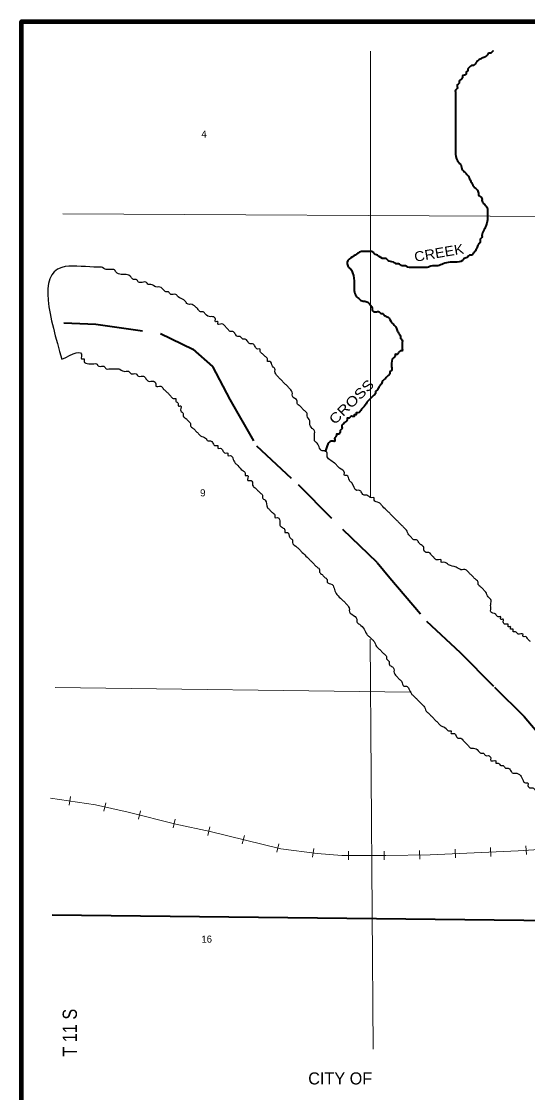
# Model space of a CAD drawing. Extents: x -10.92 to -6.99, y 1.69 to 5.62.
# Drawn here: x -10.917 to -9.85, y 3.356 to 5.616 of the extents above; entities that cross this region are included whole.
import ezdxf
from ezdxf.enums import TextEntityAlignment as Align

# ---------------------------------------------------------------- set-up
doc = ezdxf.new("R2010")
doc.units = 0
doc.header["$LTSCALE"] = 0.0075
doc.linetypes.add('DOT_DASHED', pattern=[7.7, 5, -1.2, 0.3, -1.2])
for name, color, linetype, lineweight in [('14', 7, 'Continuous', 35), ('15', 7, 'Continuous', 13), ('17', 7, 'Continuous', 13), ('2', 7, 'DOT_DASHED', 35), ('25', 7, 'Continuous', 25), ('48', 7, 'Continuous', 106), ('51', 7, 'Continuous', 13)]:
    doc.layers.add(name, color=color, linetype=linetype, lineweight=lineweight)
for name, color, linetype in [('29', 7, 'Continuous'), ('45', 7, 'Continuous'), ('46', 7, 'Continuous')]:
    doc.layers.add(name, color=color, linetype=linetype)

msp = doc.modelspace()

# ---------------------------------------------------------------- linework, layer by layer
at = {"layer": '14'}
msp.add_line((-9.182576, 3.710985), (-10.852462, 3.729924), dxfattribs=at)
at = {"layer": '15'}
for p, q in [((-10.181439, 4.612311), (-10.180871, 5.553409)), ((-9.208333, 5.201515), (-10.830303, 5.210227)), ((-10.182008, 4.312689), (-10.175568, 3.447159)), ((-10.097348, 4.201136), (-10.846212, 4.210795))]:
    msp.add_line(p, q, dxfattribs=at)
at = {"layer": '17'}
for p, q in [((-10.813826, 3.980303), (-10.816477, 3.962121)), ((-10.739205, 3.967424), (-10.743371, 3.949432)), ((-10.666098, 3.950379), (-10.670455, 3.932576)), ((-10.593182, 3.932576), (-10.597538, 3.914583)), ((-10.520076, 3.916667), (-10.524053, 3.898674)), ((-10.44697, 3.898674), (-10.451515, 3.880871)), ((-10.374242, 3.880871), (-10.378598, 3.863068)), ((-10.300947, 3.870644), (-10.303409, 3.852462)), ((-10.227462, 3.86553), (-10.227462, 3.847159)), ((-10.152462, 3.86553), (-10.152462, 3.847159)), ((-10.077652, 3.866477), (-10.077273, 3.848106)), ((-10.002841, 3.869318), (-10.002083, 3.850947)), ((-9.92803, 3.872727), (-9.927083, 3.854356)), ((-9.85322, 3.876515), (-9.852083, 3.858144))]:
    msp.add_line(p, q, dxfattribs=at)
for points in [[(-9.186553, 3.822917), (-9.236364, 3.841477), (-9.304735, 3.861364), (-9.382386, 3.878409), (-9.447348, 3.885417), (-9.513447, 3.88447), (-9.592424, 3.882197), (-9.694697, 3.877273), (-9.869508, 3.866098), (-10.055682, 3.857576), (-10.148674, 3.85625), (-10.241856, 3.85625), (-10.293939, 3.860417), (-10.370076, 3.870265), (-10.519508, 3.907008), (-10.591477, 3.922538), (-10.692424, 3.947348), (-10.761553, 3.962879), (-10.855871, 3.977462)], [(-9.19678, 3.826705), (-9.236364, 3.841477), (-9.304735, 3.861364), (-9.382386, 3.878409), (-9.447348, 3.885417), (-9.513447, 3.88447), (-9.592424, 3.882197), (-9.694697, 3.877273), (-9.869508, 3.866098), (-10.055682, 3.857576), (-10.148674, 3.85625), (-10.241856, 3.85625), (-10.293939, 3.860417), (-10.370076, 3.870265), (-10.519508, 3.907008), (-10.591477, 3.922538), (-10.692424, 3.947348), (-10.761553, 3.962879), (-10.855871, 3.977462)]]:
    msp.add_lwpolyline(points, dxfattribs=at)
at = {"layer": '2'}
msp.add_lwpolyline([(-10.827841, 4.980114), (-10.760795, 4.977462), (-10.623864, 4.957765), (-10.556061, 4.924811), (-10.514773, 4.888258), (-10.477652, 4.818182), (-10.421591, 4.720455), (-10.333712, 4.639015), (-10.239962, 4.544697), (-10.167235, 4.474621), (-10.140341, 4.442235), (-10.063258, 4.350947), (-9.992235, 4.28447), (-9.919697, 4.211174), (-9.857008, 4.149811), (-9.814015, 4.099053), (-9.776136, 4.066477), (-9.722159, 4.042614), (-9.670265, 4.019886), (-9.590909, 4.005303), (-9.199053, 3.997159)], dxfattribs=at)
at = {"layer": '25', "lineweight": 35}
for points in [[(-9.921591, 5.553409), (-9.923485, 5.553409), (-9.927273, 5.549621), (-9.931061, 5.549621), (-9.934659, 5.546023), (-9.938447, 5.542235), (-9.946023, 5.538447), (-9.953409, 5.534659), (-9.957197, 5.531061), (-9.964583, 5.523485), (-9.968371, 5.523485), (-9.972159, 5.519697), (-9.975947, 5.516098), (-9.975947, 5.512311), (-9.979545, 5.508523), (-9.979545, 5.504735), (-9.987121, 5.501136), (-9.987121, 5.497348), (-9.990909, 5.493561), (-9.994508, 5.489773), (-9.994508, 5.485985), (-9.998295, 5.482386), (-9.998295, 5.478598), (-9.998295, 5.474811), (-10.002083, 5.471023), (-10.002083, 5.467424), (-10.002083, 5.463636), (-10.002083, 5.459848), (-10.002083, 5.456061), (-10.002083, 5.452462), (-10.002083, 5.448674), (-10.002083, 5.441098), (-10.002083, 5.4375), (-10.002083, 5.429924), (-10.002083, 5.422538), (-10.002083, 5.41875), (-10.002083, 5.411174), (-10.002083, 5.407576), (-10.002083, 5.403788), (-10.002083, 5.396212), (-10.002083, 5.392614), (-10.002083, 5.388826), (-10.002083, 5.38125), (-10.002083, 5.377652), (-10.002083, 5.370076), (-10.002083, 5.362689), (-10.002083, 5.358902), (-10.002083, 5.351326), (-10.002083, 5.347727), (-10.002083, 5.343939), (-10.002083, 5.340152), (-10.002083, 5.336364)], [(-10.002083, 5.336364), (-9.994508, 5.317803), (-9.990909, 5.314015), (-9.987121, 5.302841), (-9.983333, 5.299053), (-9.979545, 5.295265), (-9.975947, 5.291477), (-9.972159, 5.284091), (-9.968371, 5.276515), (-9.960985, 5.265341), (-9.957197, 5.261553), (-9.953409, 5.254167), (-9.953409, 5.250379), (-9.946023, 5.242803), (-9.946023, 5.239205), (-9.942235, 5.231629), (-9.938447, 5.227841), (-9.934659, 5.220455), (-9.934659, 5.216667), (-9.934659, 5.212879), (-9.934659, 5.20928), (-9.934659, 5.205492), (-9.934659, 5.201705), (-9.934659, 5.197917), (-9.938447, 5.182955), (-9.942235, 5.175568), (-9.946023, 5.164394), (-9.946023, 5.160606), (-9.949621, 5.156818), (-9.949621, 5.15303), (-9.953409, 5.145644), (-9.957197, 5.138068), (-9.960985, 5.130682), (-9.964583, 5.126894), (-9.968371, 5.123106), (-9.972159, 5.123106), (-9.975947, 5.119508), (-9.983333, 5.11572), (-9.987121, 5.111932), (-10.002083, 5.108144), (-10.005871, 5.108144), (-10.013258, 5.108144), (-10.02822, 5.104545), (-10.039394, 5.100758), (-10.04697, 5.100758), (-10.050758, 5.100758), (-10.061932, 5.09697), (-10.06572, 5.09697), (-10.069318, 5.09697), (-10.073106, 5.09697), (-10.076894, 5.09697), (-10.080682, 5.09697), (-10.088068, 5.09697), (-10.091856, 5.09697), (-10.095644, 5.09697), (-10.099242, 5.09697), (-10.110606, 5.100758), (-10.114205, 5.100758), (-10.12178, 5.104545), (-10.125568, 5.104545), (-10.132955, 5.108144), (-10.144129, 5.111932), (-10.147917, 5.11572), (-10.151705, 5.11572), (-10.166667, 5.123106)], [(-10.166667, 5.123106), (-10.174053, 5.126894), (-10.177841, 5.130682), (-10.181629, 5.130682), (-10.185417, 5.130682), (-10.189015, 5.130682), (-10.192803, 5.130682), (-10.196591, 5.130682), (-10.200379, 5.130682), (-10.207765, 5.126894), (-10.218939, 5.119508), (-10.230303, 5.108144), (-10.230303, 5.104545), (-10.226515, 5.09697), (-10.222727, 5.093182), (-10.218939, 5.085795), (-10.215341, 5.063258), (-10.215341, 5.048295), (-10.211553, 5.037121), (-10.207765, 5.033333), (-10.203977, 5.029545), (-10.196591, 5.025947), (-10.192803, 5.025947), (-10.185417, 5.022159), (-10.181629, 5.018371), (-10.177841, 5.010985), (-10.177841, 5.007197), (-10.170455, 5.003409), (-10.162879, 5.003409), (-10.159091, 4.999621), (-10.155492, 4.999621), (-10.151705, 4.996023), (-10.144129, 4.992235), (-10.136742, 4.981061), (-10.129167, 4.973485), (-10.125568, 4.966098), (-10.12178, 4.958523), (-10.117992, 4.951136), (-10.117992, 4.947348), (-10.114205, 4.943561), (-10.114205, 4.939773), (-10.114205, 4.936174), (-10.114205, 4.932386), (-10.114205, 4.928598), (-10.114205, 4.924811), (-10.114205, 4.921212), (-10.117992, 4.921212), (-10.12178, 4.917424), (-10.125568, 4.913636), (-10.129167, 4.913636), (-10.129167, 4.909848), (-10.132955, 4.90625), (-10.136742, 4.891288), (-10.136742, 4.8875), (-10.136742, 4.879924), (-10.14053, 4.876136), (-10.14053, 4.872538), (-10.144129, 4.86875), (-10.147917, 4.864962), (-10.151705, 4.861174), (-10.155492, 4.857576), (-10.159091, 4.85), (-10.162879, 4.846212), (-10.166667, 4.838826), (-10.170455, 4.835038), (-10.170455, 4.83125), (-10.174053, 4.827652), (-10.177841, 4.823864), (-10.181629, 4.820076), (-10.189015, 4.812689)], [(-10.189015, 4.812689), (-10.196591, 4.801326), (-10.200379, 4.797727), (-10.207765, 4.790152), (-10.211553, 4.790152), (-10.211553, 4.786364), (-10.215341, 4.786364), (-10.215341, 4.782765), (-10.218939, 4.782765), (-10.222727, 4.782765), (-10.226515, 4.778977), (-10.230303, 4.778977), (-10.230303, 4.775189), (-10.233902, 4.771402), (-10.237689, 4.767803), (-10.241477, 4.764015), (-10.241477, 4.760227), (-10.241477, 4.756439), (-10.245265, 4.752841), (-10.245265, 4.749053), (-10.248864, 4.745265), (-10.252652, 4.745265), (-10.252652, 4.741477), (-10.256439, 4.737879), (-10.256439, 4.734091), (-10.256439, 4.730303), (-10.260227, 4.730303), (-10.276136, 4.708144)]]:
    msp.add_spline(points, degree=3, dxfattribs=at)
at = {"layer": '25'}
for points in [[(-10.299053, 4.736742), (-10.299053, 4.747159), (-10.299053, 4.752273), (-10.304167, 4.757576), (-10.30947, 4.767992), (-10.30947, 4.773295), (-10.314773, 4.783712), (-10.314773, 4.789015), (-10.319886, 4.794318), (-10.325189, 4.799432), (-10.330303, 4.804735), (-10.335606, 4.809848), (-10.335606, 4.815152), (-10.346023, 4.825568), (-10.346023, 4.830871), (-10.351326, 4.841288), (-10.356439, 4.846591), (-10.361742, 4.851705), (-10.367045, 4.857008), (-10.372159, 4.862311), (-10.377462, 4.867424), (-10.382765, 4.87803), (-10.382765, 4.883144), (-10.387879, 4.888447), (-10.393182, 4.898864), (-10.398295, 4.898864), (-10.398295, 4.904167), (-10.403598, 4.90928), (-10.408902, 4.914583), (-10.414015, 4.919886), (-10.414015, 4.925), (-10.419318, 4.925), (-10.424621, 4.930303), (-10.429735, 4.935606), (-10.435038, 4.935606), (-10.440152, 4.94072), (-10.445455, 4.946023), (-10.450758, 4.946023), (-10.455871, 4.951326), (-10.461174, 4.951326), (-10.466477, 4.956439), (-10.471591, 4.961742), (-10.476894, 4.961742), (-10.482008, 4.966856), (-10.487311, 4.972159), (-10.492614, 4.977462), (-10.497727, 4.977462), (-10.50303, 4.977462), (-10.50303, 4.982576), (-10.508333, 4.982576), (-10.508333, 4.987879), (-10.513447, 4.993182), (-10.51875, 4.993182), (-10.529167, 4.998295), (-10.53447, 5.003598), (-10.539583, 5.003598), (-10.544886, 5.008712), (-10.55, 5.014015), (-10.560606, 5.019318), (-10.56572, 5.019318), (-10.571023, 5.024432), (-10.576326, 5.029735), (-10.586742, 5.035038), (-10.591856, 5.040152), (-10.597159, 5.040152), (-10.602462, 5.040152), (-10.607576, 5.045455), (-10.612879, 5.045455), (-10.618182, 5.050758), (-10.628598, 5.055871), (-10.633712, 5.055871), (-10.644318, 5.061174), (-10.649432, 5.061174), (-10.654735, 5.066288), (-10.660038, 5.066288), (-10.670455, 5.066288), (-10.675568, 5.071591), (-10.680871, 5.071591), (-10.686174, 5.076894), (-10.696591, 5.082008), (-10.707008, 5.082008), (-10.717424, 5.087311), (-10.722727, 5.092614), (-10.72803, 5.092614), (-10.733144, 5.092614), (-10.738447, 5.092614), (-10.748864, 5.097727), (-10.754167, 5.097727), (-10.764583, 5.097727), (-10.832386, 5.097159), (-10.832008, 4.90322)], [(-10.832008, 4.90322), (-10.79072, 4.90928), (-10.79072, 4.904167), (-10.785417, 4.904167), (-10.785417, 4.898864), (-10.775, 4.89375), (-10.764583, 4.89375), (-10.75928, 4.89375), (-10.754167, 4.888447), (-10.748864, 4.888447), (-10.743561, 4.888447), (-10.738447, 4.883144), (-10.733144, 4.883144), (-10.722727, 4.883144), (-10.717424, 4.883144), (-10.712311, 4.883144), (-10.701705, 4.87803), (-10.696591, 4.87803), (-10.691288, 4.87803), (-10.686174, 4.872727), (-10.680871, 4.872727), (-10.675568, 4.872727), (-10.670455, 4.867424), (-10.665152, 4.867424), (-10.660038, 4.867424), (-10.654735, 4.862311), (-10.649432, 4.857008), (-10.644318, 4.857008), (-10.639015, 4.857008), (-10.633712, 4.851705), (-10.633712, 4.846591), (-10.623295, 4.846591), (-10.618182, 4.841288), (-10.612879, 4.836174), (-10.607576, 4.830871), (-10.602462, 4.825568), (-10.597159, 4.820455), (-10.591856, 4.820455), (-10.591856, 4.815152), (-10.586742, 4.809848), (-10.586742, 4.804735), (-10.581439, 4.804735), (-10.581439, 4.799432), (-10.581439, 4.794318), (-10.576326, 4.789015), (-10.576326, 4.783712), (-10.571023, 4.778598), (-10.56572, 4.773295), (-10.560606, 4.767992), (-10.560606, 4.762879), (-10.555303, 4.757576), (-10.55, 4.752273), (-10.544886, 4.747159), (-10.539583, 4.741856), (-10.529167, 4.736742), (-10.523864, 4.731439), (-10.51875, 4.731439), (-10.513447, 4.726136), (-10.508333, 4.721023), (-10.50303, 4.721023), (-10.50303, 4.71572), (-10.497727, 4.71572), (-10.492614, 4.710417), (-10.487311, 4.705303), (-10.482008, 4.705303), (-10.482008, 4.7), (-10.476894, 4.7), (-10.471591, 4.694886)], [(-9.843939, 4.307576), (-9.849053, 4.312689), (-9.854356, 4.317992), (-9.85947, 4.317992), (-9.85947, 4.323295), (-9.870076, 4.323295), (-9.875189, 4.328409), (-9.880492, 4.328409), (-9.880492, 4.333712), (-9.885795, 4.333712), (-9.885795, 4.339015), (-9.890909, 4.339015), (-9.890909, 4.344129), (-9.896212, 4.344129), (-9.901326, 4.349432), (-9.901326, 4.354545), (-9.906629, 4.354545), (-9.906629, 4.359848), (-9.911932, 4.359848), (-9.917045, 4.365152), (-9.927652, 4.370265), (-9.927652, 4.375568), (-9.927652, 4.380871), (-9.927652, 4.385985), (-9.927652, 4.396402), (-9.932765, 4.401705), (-9.938068, 4.412121), (-9.943182, 4.417424), (-9.948485, 4.422727), (-9.953788, 4.427841), (-9.953788, 4.433144), (-9.958902, 4.438447), (-9.964205, 4.443561), (-9.969508, 4.448864), (-9.974621, 4.453977), (-9.979924, 4.45928), (-9.990341, 4.45928), (-10.000758, 4.464583), (-10.016477, 4.469697), (-10.026894, 4.475), (-10.032197, 4.475), (-10.032197, 4.480303), (-10.0375, 4.480303), (-10.042614, 4.480303), (-10.047917, 4.485417), (-10.05303, 4.49072), (-10.058333, 4.495833), (-10.063636, 4.495833), (-10.06875, 4.501136), (-10.06875, 4.506439), (-10.074053, 4.511553), (-10.079356, 4.516856), (-10.08447, 4.522159), (-10.089773, 4.522159), (-10.094886, 4.527273), (-10.100189, 4.532576), (-10.105492, 4.542992), (-10.110606, 4.548295), (-10.115909, 4.553409), (-10.121212, 4.558712), (-10.126326, 4.564015), (-10.131629, 4.569129), (-10.136742, 4.574432), (-10.142045, 4.579735), (-10.147348, 4.584848), (-10.157765, 4.595455), (-10.163068, 4.600568), (-10.173485, 4.605871), (-10.173485, 4.610985), (-10.178598, 4.610985), (-10.189205, 4.616288), (-10.194318, 4.616288), (-10.199621, 4.621591), (-10.204735, 4.626705), (-10.210038, 4.626705), (-10.220455, 4.642424), (-10.225758, 4.647727), (-10.231061, 4.658144), (-10.236174, 4.658144), (-10.236174, 4.663447), (-10.246591, 4.673864), (-10.251894, 4.679167), (-10.257197, 4.68428), (-10.272917, 4.7), (-10.272917, 4.705303), (-10.27803, 4.710417), (-10.283333, 4.710417), (-10.288447, 4.71572), (-10.29375, 4.726136), (-10.299053, 4.731439), (-10.299053, 4.736742)], [(-10.471591, 4.694886), (-10.466477, 4.68428), (-10.461174, 4.679167), (-10.450758, 4.668561), (-10.445455, 4.663447), (-10.445455, 4.658144), (-10.440152, 4.658144), (-10.440152, 4.652841), (-10.440152, 4.647727), (-10.435038, 4.647727), (-10.429735, 4.642424), (-10.429735, 4.637311), (-10.424621, 4.632008), (-10.419318, 4.626705), (-10.414015, 4.621591), (-10.408902, 4.616288), (-10.408902, 4.610985), (-10.403598, 4.605871), (-10.398295, 4.590152), (-10.393182, 4.584848), (-10.387879, 4.579735), (-10.382765, 4.574432), (-10.382765, 4.569129), (-10.377462, 4.569129), (-10.372159, 4.558712), (-10.372159, 4.553409), (-10.367045, 4.548295), (-10.361742, 4.542992), (-10.361742, 4.537879), (-10.356439, 4.537879), (-10.351326, 4.527273), (-10.346023, 4.522159), (-10.346023, 4.516856), (-10.335606, 4.506439), (-10.330303, 4.501136), (-10.325189, 4.495833), (-10.314773, 4.485417), (-10.30947, 4.480303), (-10.304167, 4.475), (-10.299053, 4.469697), (-10.29375, 4.464583), (-10.288447, 4.45928), (-10.288447, 4.453977), (-10.283333, 4.448864), (-10.27803, 4.443561), (-10.272917, 4.438447), (-10.272917, 4.433144), (-10.262311, 4.427841), (-10.257197, 4.417424), (-10.251894, 4.407008), (-10.241477, 4.396402), (-10.236174, 4.391288), (-10.231061, 4.385985), (-10.225758, 4.375568), (-10.225758, 4.370265), (-10.220455, 4.365152), (-10.210038, 4.354545), (-10.210038, 4.349432), (-10.204735, 4.344129), (-10.194318, 4.333712), (-10.189205, 4.323295), (-10.183902, 4.317992), (-10.178598, 4.312689), (-10.173485, 4.307576), (-10.168182, 4.29697), (-10.163068, 4.291856), (-10.157765, 4.286553), (-10.152462, 4.281439), (-10.147348, 4.276136), (-10.147348, 4.270833), (-10.142045, 4.26572), (-10.142045, 4.260417), (-10.136742, 4.255114), (-10.131629, 4.25), (-10.131629, 4.244697), (-10.126326, 4.23428), (-10.121212, 4.228977), (-10.115909, 4.223864), (-10.110606, 4.213258), (-10.105492, 4.213258), (-10.100189, 4.208144), (-10.094886, 4.197538), (-10.089773, 4.192424), (-10.08447, 4.187121), (-10.079356, 4.182008), (-10.074053, 4.176705), (-10.06875, 4.171402), (-10.063636, 4.160985), (-10.058333, 4.155682), (-10.05303, 4.150568), (-10.047917, 4.145265)], [(-10.047917, 4.145265), (-10.042614, 4.139962), (-10.0375, 4.134848), (-10.032197, 4.129545), (-10.02178, 4.124432), (-10.016477, 4.119129), (-10.011364, 4.119129), (-10.011364, 4.113826), (-10.006061, 4.113826), (-10.000758, 4.108712), (-9.995644, 4.103409), (-9.990341, 4.103409), (-9.985038, 4.098106), (-9.974621, 4.087689), (-9.969508, 4.082576), (-9.964205, 4.082576), (-9.953788, 4.077273), (-9.948485, 4.07197), (-9.943182, 4.07197), (-9.938068, 4.066856), (-9.932765, 4.066856), (-9.927652, 4.061553), (-9.927652, 4.05625), (-9.922348, 4.05625), (-9.917045, 4.05625), (-9.917045, 4.051136), (-9.911932, 4.051136), (-9.906629, 4.045833), (-9.901326, 4.045833), (-9.896212, 4.04053), (-9.890909, 4.04053), (-9.885795, 4.035417), (-9.880492, 4.030114), (-9.875189, 4.030114), (-9.864773, 4.025), (-9.85947, 4.014394), (-9.854356, 4.00928), (-9.849053, 4.00928), (-9.849053, 4.003977), (-9.843939, 3.998674), (-9.838636, 3.998674), (-9.833333, 3.993561), (-9.82822, 3.988258), (-9.822917, 3.983144), (-9.8125, 3.977841), (-9.807197, 3.972538), (-9.802083, 3.967424), (-9.791477, 3.962121), (-9.786364, 3.956818), (-9.775947, 3.951705), (-9.770644, 3.946402), (-9.765341, 3.946402), (-9.754924, 3.941098), (-9.749621, 3.935985), (-9.744508, 3.935985), (-9.739205, 3.930682), (-9.734091, 3.930682), (-9.728788, 3.930682), (-9.723485, 3.925568), (-9.718371, 3.925568), (-9.713068, 3.925568), (-9.707765, 3.925568), (-9.702652, 3.920265), (-9.697348, 3.920265), (-9.692235, 3.920265), (-9.686932, 3.920265), (-9.681629, 3.914962), (-9.676515, 3.914962), (-9.671212, 3.914962), (-9.666098, 3.914962), (-9.660795, 3.914962), (-9.655492, 3.909848), (-9.645076, 3.909848), (-9.639773, 3.909848), (-9.634659, 3.909848), (-9.629356, 3.909848), (-9.618939, 3.904545), (-9.613636, 3.904545), (-9.608523, 3.904545), (-9.60322, 3.904545), (-9.592803, 3.904545), (-9.5875, 3.899242), (-9.577083, 3.899242), (-9.57178, 3.899242), (-9.561364, 3.899242), (-9.556061, 3.899242), (-9.545644, 3.899242), (-9.54053, 3.899242), (-9.524811, 3.894129), (-9.519508, 3.894129), (-9.514394, 3.894129)]]:
    msp.add_spline(points, degree=3, dxfattribs=at)
at = {"layer": '48'}
msp.add_lwpolyline([(-10.917424, 1.733712), (-10.917424, 5.616288), (-7.034848, 5.616288), (-7.034848, 1.733712)], close=True, dxfattribs=at)

# ---------------------------------------------------------------- texts
at = {"layer": '29'}
for s, rotation, width, p in [('CREEK', 9.741, 1.1, (-10.035001, 5.117784)), ('CROSS', 44.741, 1.2, (-10.214056, 4.806025))]:
    msp.add_text(s, height=0.02083, rotation=rotation, dxfattribs=dict(at, width=width)).set_placement(p, align=Align.CENTER)
at = {"layer": '45', "width": 1.05}
for s, p in [('4', (-10.532079, 5.371042)), ('9', (-10.534541, 4.614035))]:
    msp.add_text(s, height=0.01496, rotation=2, dxfattribs=at).set_placement(p, align=Align.CENTER)
at = {"layer": '45'}
msp.add_text('16', height=0.01496, rotation=1, dxfattribs=at).set_placement((-10.526551, 3.672171), align=Align.CENTER)
at = {"layer": '46', "width": 0.85}
msp.add_text('T 11 S', height=0.03011, rotation=90, dxfattribs=at).set_placement((-10.800379, 3.482292), align=Align.CENTER)
at = {"layer": '51'}
msp.add_text('CITY OF', height=0.02557, dxfattribs=at).set_placement((-10.245076, 3.372917), align=Align.CENTER)

doc.saveas('drawing.dxf')
